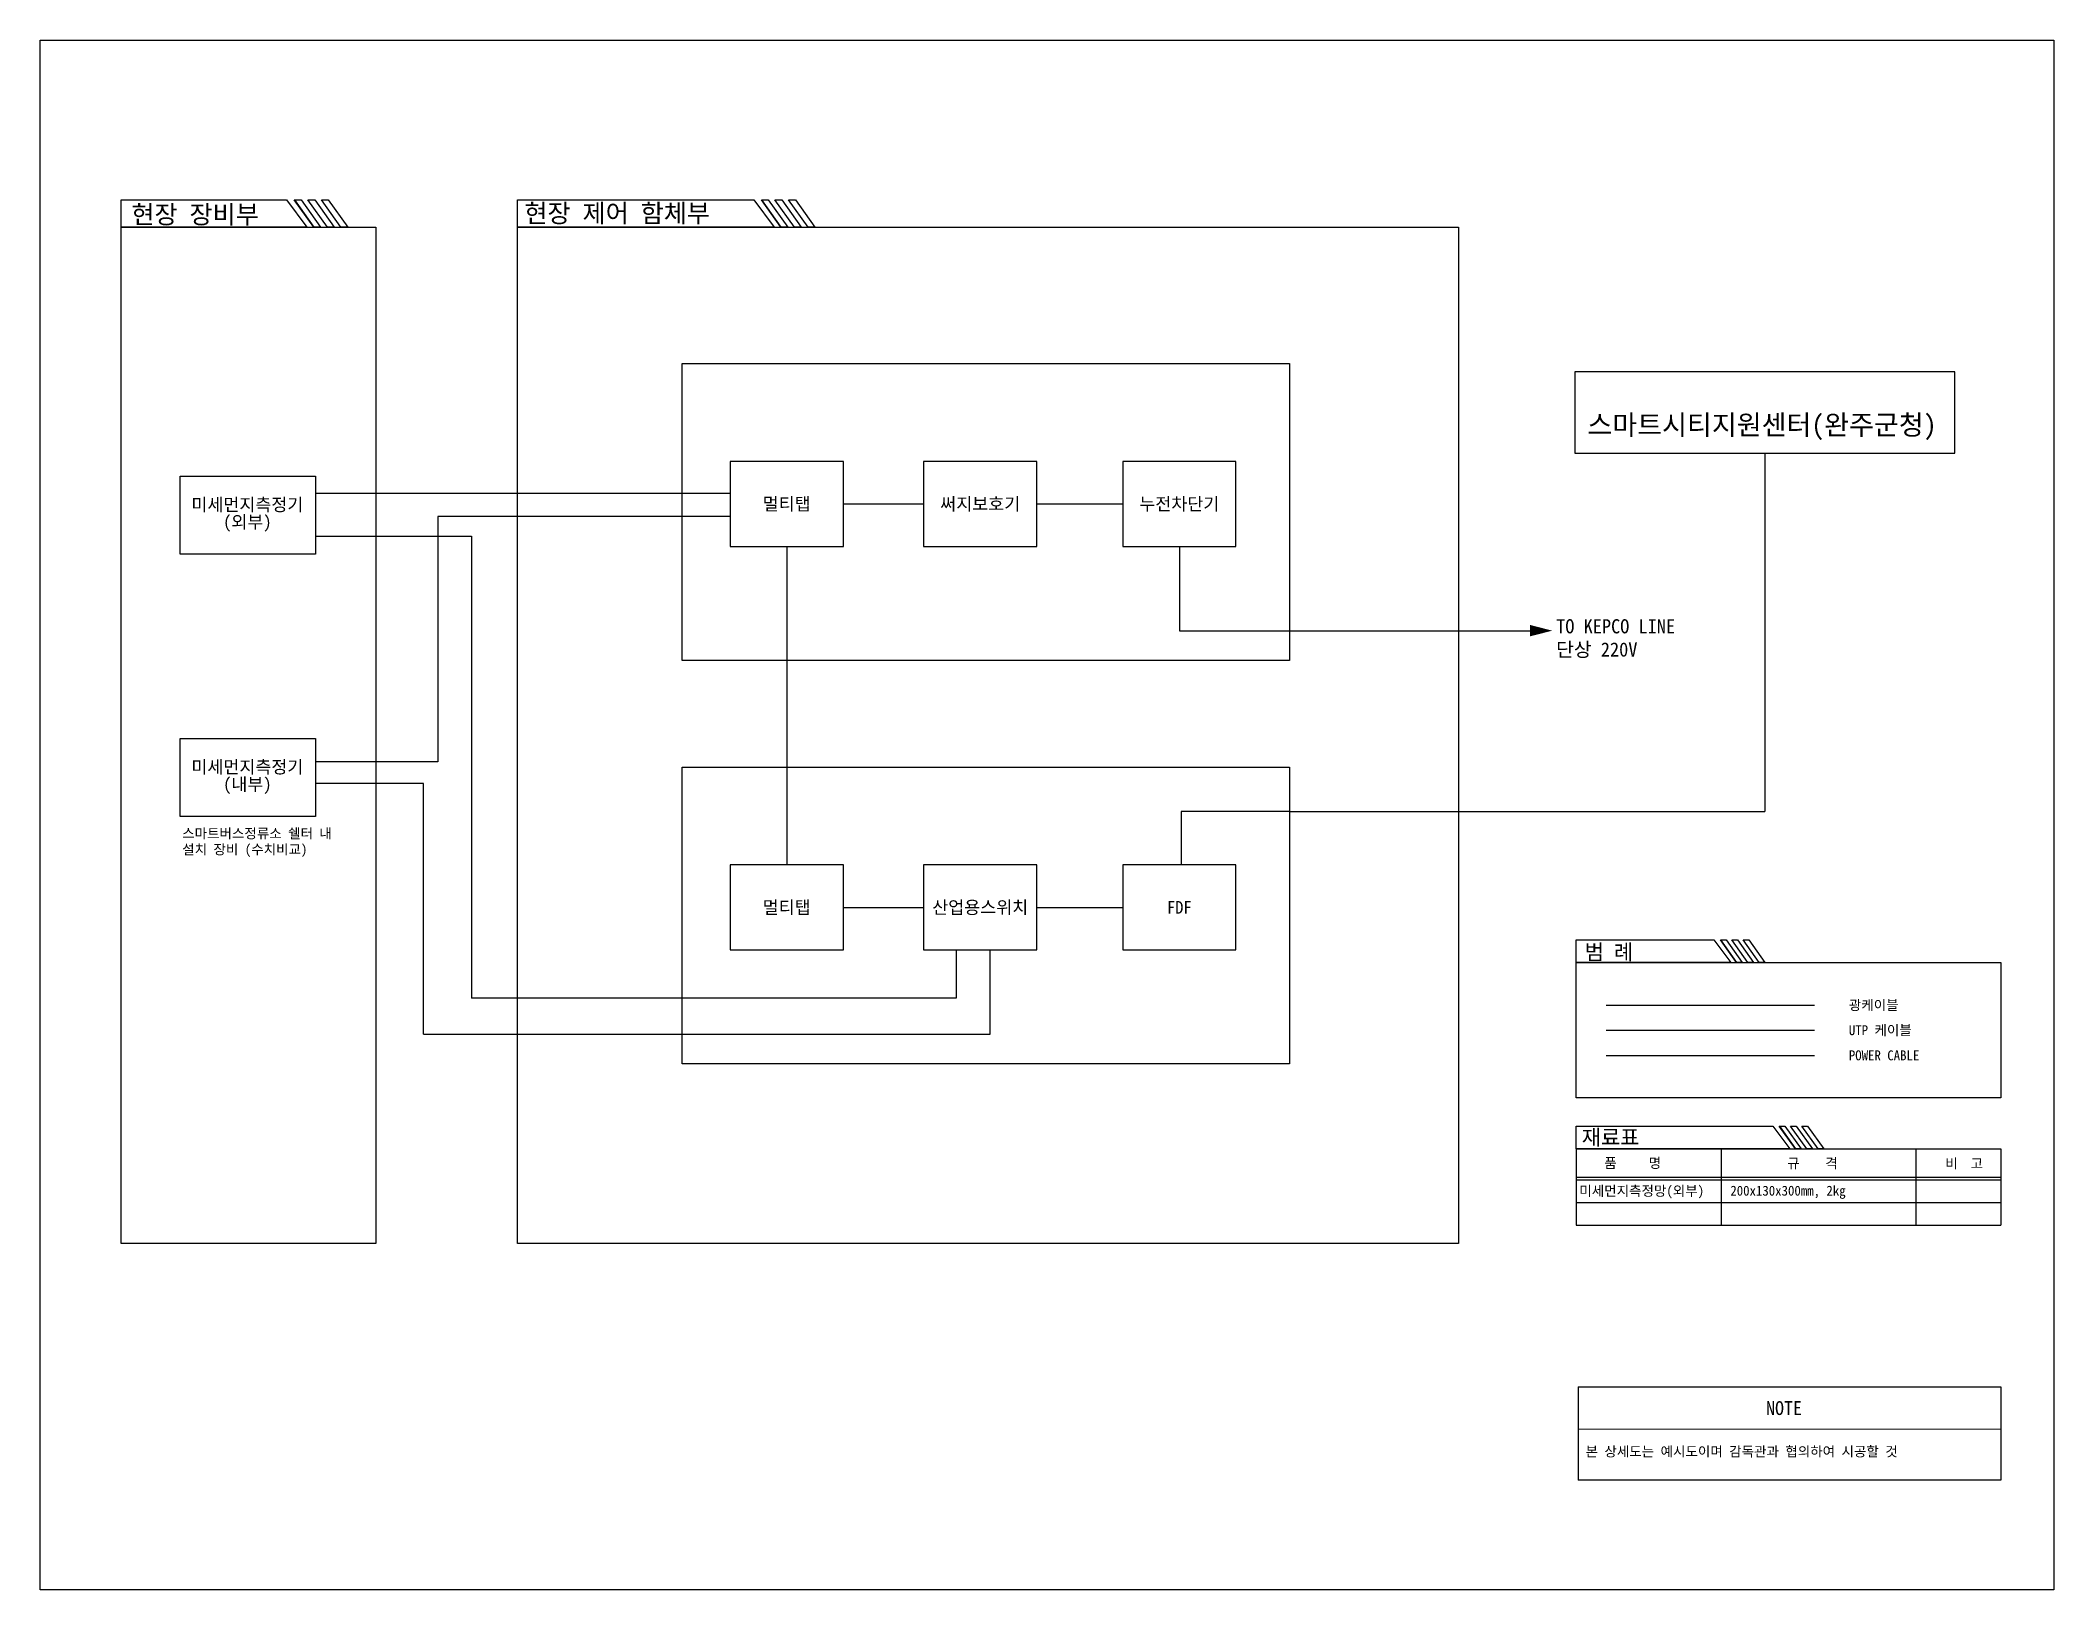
# Model space of a CAD drawing. Header units: millimetres. Extents: x -6 to 705, y -10 to 538.
import ezdxf
from ezdxf.enums import TextEntityAlignment as Align

# ---------------------------------------------------------------- set-up
doc = ezdxf.new("R2010")
doc.units = ezdxf.units.MM
doc.layers.add('DETL', color=7, linetype='Continuous')
doc.layers.add('T', color=7, linetype='Continuous')
doc.layers.add('도곽', color=8, linetype='Continuous', plot=False)
doc.styles.add('굴림', font='GulimChe.ttf')
doc.styles.add('굴림체', font='GulimChe.ttf')

msp = doc.modelspace()

# ---------------------------------------------------------------- linework, layer by layer
at = {"ltscale": 0.01}
for p, q in [((22.9, 471.6), (112.9, 471.6)), ((22.9, 112.62), (22.9, 471.6)), ((112.9, 471.6), (112.9, 112.62)), ((43.82, 383.61), (91.54, 383.61)), ((43.82, 356.09), (43.82, 383.61)), ((91.54, 383.61), (91.54, 356.09)), ((91.54, 356.09), (43.82, 356.09)), ((43.82, 290.97), (91.54, 290.97)), ((43.82, 263.45), (43.82, 290.97)), ((91.54, 290.97), (91.54, 263.45)), ((91.54, 263.45), (43.82, 263.45)), ((112.9, 112.62), (22.9, 112.62))]:
    msp.add_line(p, q, dxfattribs=at)
at = {"color": 1, "ltscale": 30}
for p, q in [((603.23, 391.79), (603.23, 265.18)), ((435.45, 265.18), (603.23, 265.18)), ((547.18, 196.84), (620.76, 196.84))]:
    msp.add_line(p, q, dxfattribs=at)
at = {"color": 6, "ltscale": 30}
for p, q in [((91.54, 362.43), (146.61, 362.43)), ((146.61, 362.43), (146.61, 199.26)), ((129.65, 275.16, -1), (91.54, 275.16, -1)), ((129.65, 186.6), (129.65, 275.16, -1)), ((317.69, 216.36, -1), (317.69, 199.26, -1)), ((329.79, 186.6), (329.79, 216.36)), ((317.69, 199.26, -1), (146.61, 199.26)), ((129.65, 186.6), (329.79, 186.6)), ((547.18, 187.99), (620.76, 187.99))]:
    msp.add_line(p, q, dxfattribs=at)
at = {"color": 4, "linetype": 'ByBlock', "ltscale": 30}
for p, q in [((257.91, 358.86, -1), (257.91, 246.36, -1)), ((435.45, 329.09), (520.36, 329.09)), ((547.18, 179.1), (620.76, 179.1))]:
    msp.add_line(p, q, dxfattribs=at)
at = {"lineweight": 0}
for p, q in [((537.31, 62.03, -1), (683.41, 62.03, -1)), ((537.31, 47.06, -1), (686.58, 47.06, -1))]:
    msp.add_line(p, q, dxfattribs=at)
at = {"ltscale": 0.08}
msp.add_lwpolyline([(670.3, 391.79), (670.3, 420.47), (536.17, 420.47), (536.17, 391.79)], close=True, dxfattribs=at)
at = {"elevation": -1}
for points in [[(277.91, 358.86), (277.91, 388.86), (237.91, 388.86), (237.91, 358.86)], [(346.23, 358.86), (346.23, 388.86), (306.23, 388.86), (306.23, 358.86)], [(416.53, 358.86), (416.53, 388.86), (376.53, 388.86), (376.53, 358.86)], [(277.91, 216.36), (277.91, 246.36), (237.91, 246.36), (237.91, 216.36)], [(346.23, 216.36), (346.23, 246.36), (306.23, 246.36), (306.23, 216.36)], [(416.53, 216.36), (416.53, 246.36), (376.53, 246.36), (376.53, 216.36)]]:
    msp.add_lwpolyline(points, close=True, dxfattribs=at)
at = {"color": 4, "linetype": 'ByBlock', "ltscale": 30}
msp.add_lwpolyline([(91.54, 377.7), (237.91, 377.7)], dxfattribs=at)
at = {"color": 4, "linetype": 'ByBlock', "ltscale": 30, "elevation": -1}
for points in [[(277.91, 373.86), (306.23, 373.86)], [(346.23, 373.86), (376.53, 373.86)], [(237.91, 369.47), (134.69, 369.47), (134.69, 282.81), (91.54, 282.81)], [(396.53, 358.86), (396.53, 329.09), (435.45, 329.09)], [(277.91, 231.36), (306.23, 231.36)]]:
    msp.add_lwpolyline(points, dxfattribs=at)
at = {"color": 1, "ltscale": 30, "elevation": -1}
for points in [[(435.45, 265.18), (397.22, 265.18), (397.22, 246.36)], [(346.23, 231.36), (376.53, 231.36)]]:
    msp.add_lwpolyline(points, dxfattribs=at)
at = {"elevation": -1}
for points in [[(537.31, 62.03), (686.58, 62.03)], [(686.58, 29.03), (537.31, 29.03)]]:
    msp.add_lwpolyline(points, dxfattribs=at)
at = {"color": 4, "ltscale": 15}
msp.add_solid([(520.36, 331.11), (528.18, 329.09), (520.36, 327.08)], dxfattribs=at)
at = {"layer": 'DETL'}
for p, q in [((22.9, 481.2), (81.33, 481.2)), ((22.9, 471.6), (22.9, 481.2)), ((81.33, 481.2), (88.53, 471.6)), ((84.13, 481.2), (90.93, 471.6)), ((162.9, 481.2), (246.25, 481.2)), ((162.9, 471.6), (162.9, 481.2)), ((246.25, 481.2), (253.45, 471.6)), ((249.05, 481.2), (255.85, 471.6)), ((88.53, 471.6), (22.9, 471.6)), ((88.53, 471.6), (22.9, 471.6)), ((253.45, 471.6), (162.9, 471.6)), ((253.45, 471.6), (162.9, 471.6)), ((536.58, 219.85), (585.27, 219.85)), ((536.58, 211.85), (536.58, 219.85)), ((585.27, 219.85), (591.27, 211.85)), ((587.6, 219.85), (593.27, 211.85)), ((536.58, 211.85), (686.58, 211.85)), ((536.58, 164.08), (536.58, 211.85)), ((591.27, 211.85), (536.58, 211.85)), ((591.27, 211.85), (536.58, 211.85)), ((686.58, 211.85), (686.58, 164.08)), ((686.58, 164.08), (536.58, 164.08)), ((536.58, 154.08), (606.03, 154.08)), ((536.58, 146.08), (536.58, 154.08)), ((606.03, 154.08), (612.03, 146.08)), ((608.37, 154.08), (614.03, 146.08)), ((536.58, 146.08), (536.58, 119.08)), ((536.58, 146.08), (686.58, 146.08)), ((591.27, 146.08), (536.58, 146.08)), ((612.03, 146.08), (536.58, 146.08)), ((587.88, 146.08), (587.88, 119.08)), ((656.58, 146.08), (656.58, 119.08)), ((686.58, 146.08), (686.58, 119.08)), ((686.58, 146.08), (686.58, 119.08)), ((536.58, 136.08), (686.58, 136.08)), ((536.58, 135.08), (686.58, 135.08)), ((536.58, 135.08), (686.58, 135.08)), ((536.58, 127.08), (686.58, 127.08)), ((536.58, 119.08), (686.58, 119.08))]:
    msp.add_line(p, q, dxfattribs=at)
at = {"layer": 'DETL', "color": 7}
for p, q in [((84.06, 481.2), (86.46, 481.2)), ((90.93, 471.6), (84.06, 481.2)), ((84.13, 481.2), (90.93, 471.6)), ((86.46, 481.2), (93.33, 471.6)), ((88.86, 481.2), (91.26, 481.2)), ((95.73, 471.6), (88.86, 481.2)), ((91.26, 481.2), (98.13, 471.6)), ((93.66, 481.2), (96.06, 481.2)), ((100.53, 471.6), (93.66, 481.2)), ((96.06, 481.2), (102.93, 471.6)), ((248.97, 481.2), (251.37, 481.2)), ((255.85, 471.6), (248.97, 481.2)), ((249.05, 481.2), (255.85, 471.6)), ((251.37, 481.2), (258.25, 471.6)), ((253.77, 481.2), (256.17, 481.2)), ((260.65, 471.6), (253.77, 481.2)), ((256.17, 481.2), (263.05, 471.6)), ((258.57, 481.2), (260.97, 481.2)), ((265.45, 471.6), (258.57, 481.2)), ((260.97, 481.2), (267.85, 471.6)), ((22.9, 112.9), (22.9, 471.6)), ((22.9, 471.6), (112.9, 471.6)), ((93.33, 471.6), (90.93, 471.6)), ((93.33, 471.6), (90.93, 471.6)), ((98.13, 471.6), (95.73, 471.6)), ((98.13, 471.6), (95.73, 471.6)), ((102.93, 471.6), (100.53, 471.6)), ((102.93, 471.6), (100.53, 471.6)), ((112.9, 471.6), (112.9, 112.9)), ((162.9, 112.62), (162.9, 471.6)), ((162.9, 471.6), (495.04, 471.6)), ((258.25, 471.6), (255.85, 471.6)), ((258.25, 471.6), (255.85, 471.6)), ((263.05, 471.6), (260.65, 471.6)), ((263.05, 471.6), (260.65, 471.6)), ((267.85, 471.6), (265.45, 471.6)), ((267.85, 471.6), (265.45, 471.6)), ((495.04, 471.6), (495.04, 112.62)), ((587.54, 219.85), (589.54, 219.85)), ((593.27, 211.85), (587.54, 219.85)), ((587.6, 219.85), (593.27, 211.85)), ((589.54, 219.85), (595.27, 211.85)), ((591.54, 219.85), (593.54, 219.85)), ((597.27, 211.85), (591.54, 219.85)), ((593.54, 219.85), (599.27, 211.85)), ((595.54, 219.85), (597.54, 219.85)), ((601.27, 211.85), (595.54, 219.85)), ((597.54, 219.85), (603.27, 211.85)), ((595.27, 211.85), (593.27, 211.85)), ((595.27, 211.85), (593.27, 211.85)), ((599.27, 211.85), (597.27, 211.85)), ((599.27, 211.85), (597.27, 211.85)), ((603.27, 211.85), (601.27, 211.85)), ((603.27, 211.85), (601.27, 211.85)), ((608.31, 154.08), (610.31, 154.08)), ((614.03, 146.08), (608.31, 154.08)), ((608.37, 154.08), (614.03, 146.08)), ((610.31, 154.08), (616.03, 146.08)), ((612.31, 154.08), (614.31, 154.08)), ((618.03, 146.08), (612.31, 154.08)), ((614.31, 154.08), (620.03, 146.08)), ((616.31, 154.08), (618.31, 154.08)), ((622.03, 146.08), (616.31, 154.08)), ((618.31, 154.08), (624.03, 146.08)), ((616.03, 146.08), (614.03, 146.08)), ((620.03, 146.08), (618.03, 146.08)), ((624.03, 146.08), (622.03, 146.08)), ((495.04, 112.62), (162.9, 112.62))]:
    msp.add_line(p, q, dxfattribs=at)
at = {"layer": 'T', "elevation": -1}
for points in [[(220.95, 423.43), (435.45, 423.43), (435.45, 318.61), (220.95, 318.61)], [(220.95, 280.93), (435.45, 280.93), (435.45, 176.11), (220.95, 176.11)]]:
    msp.add_lwpolyline(points, close=True, dxfattribs=at)
for points in [[(537.31, 62.03), (686.58, 62.03)], [(537.31, 62.03), (537.31, 29.03)]]:
    msp.add_lwpolyline(points, dxfattribs=at)
at = {"layer": 'T'}
msp.add_lwpolyline([(686.58, 62.03), (686.58, 29.03)], dxfattribs=at)
at = {"layer": '도곽', "color": 7}
msp.add_lwpolyline([(705.24, -9.64), (-5.62, -9.64), (-5.62, 537.62), (705.24, 537.62)], close=True, dxfattribs=at)

# ---------------------------------------------------------------- texts
at = {"color": 0, "style": '굴림체'}
msp.add_text('스마트시티지원센터(완주군청)', height=7, dxfattribs=at).set_placement((602.24, 401.78), align=Align.MIDDLE_CENTER)
at = {"style": '굴림체'}
for s, height, p in [('미세먼지측정기', 4.5, (67.49, 373.61)), ('(외부)', 4.5, (67.49, 367.5)), ('멀티탭', 4.5, (257.91, 373.86, -1)), ('써지보호기', 4.5, (326.23, 373.86, -1)), ('누전차단기', 4.5, (396.53, 373.86, -1)), ('미세먼지측정기', 4.5, (67.49, 280.98)), ('(내부)', 4.5, (67.49, 274.86)), ('멀티탭', 4.5, (257.91, 231.36, -1)), ('산업용스위치', 4.5, (326.23, 231.36, -1)), ('FDF', 4.5, (396.53, 231.36, -1)), ('품     명', 3.5, (556.58, 141.08)), ('규    격', 3.5, (620.04, 141)), ('비  고', 3.5, (673.61, 140.91))]:
    msp.add_text(s, height=height, dxfattribs=at).set_placement(p, align=Align.MIDDLE_CENTER)
for s, p in [('스마트버스정류소 쉘터 내', (44.49, 255.74)), ('설치 장비 (수치비교)', (44.49, 250.08)), ('미세먼지측정망(외부)', (537.75, 129.5)), ('200x130x300mm, 2kg', (591.06, 129.56))]:
    msp.add_text(s, height=3.5, dxfattribs=at).set_placement(p)
for s, p in [('광케이블', (632.9, 196.84)), ('UTP 케이블', (632.9, 187.99)), ('POWER CABLE', (632.9, 179.1))]:
    msp.add_text(s, height=3.5, dxfattribs=at).set_placement(p, align=Align.MIDDLE_LEFT)
at = {"lineweight": 0, "insert": (610.01, 54.48, -1), "char_height": 4.9, "attachment_point": 5, "style": '굴림'}
msp.add_mtext_dynamic_manual_height_columns('NOTE', width=117.729, gutter_width=20, heights=[12.8], dxfattribs=at)
at = {"insert": (539.95, 38.99, -1), "char_height": 3.5, "attachment_point": 4, "style": '굴림체'}
msp.add_mtext_dynamic_manual_height_columns('본 상세도는 예시도이며 감독관과 협의하여 시공할 것', width=204.1489, gutter_width=20, heights=[20.54], dxfattribs=at)
at = {"layer": 'DETL', "color": 7, "style": '굴림체'}
for s, p in [('현장 장비부', (26.56, 472.86)), ('현장 제어 함체부', (165.32, 473.27))]:
    msp.add_text(s, height=6.5, dxfattribs=at).set_placement(p)
at = {"layer": 'DETL', "color": 0, "style": '굴림체'}
for s, p in [('TO KEPCO LINE', (529.56, 328.14)), ('단상 220V', (529.56, 319.94))]:
    msp.add_text(s, height=5, dxfattribs=at).set_placement(p)
at = {"layer": 'DETL', "color": 7, "true_color": 0xffffff, "style": '굴림체'}
for s, p in [('범 례', (539.63, 212.89)), ('재료표', (538.59, 147.47))]:
    msp.add_text(s, height=5.417, dxfattribs=at).set_placement(p)

doc.saveas('drawing.dxf')
